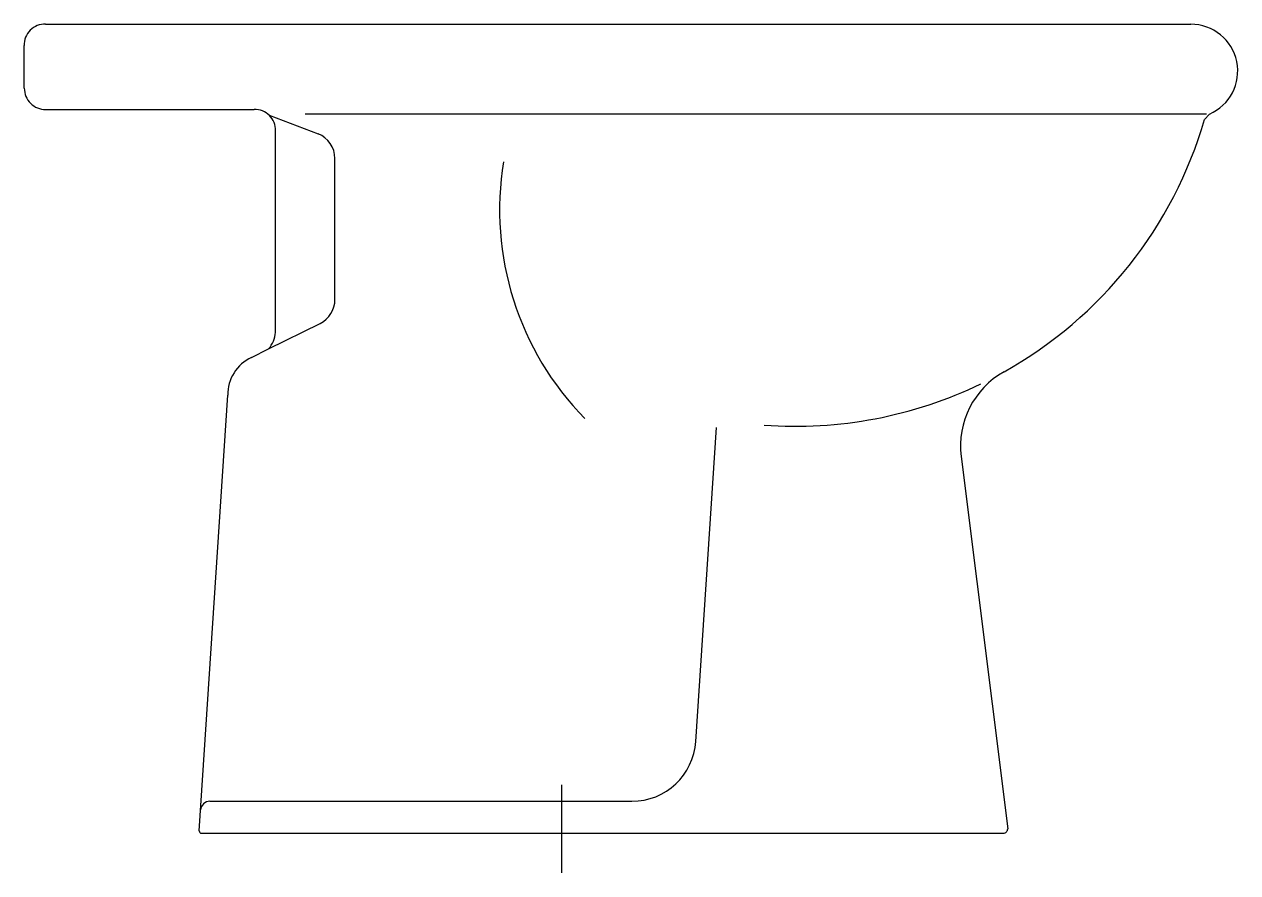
# Model space of a CAD drawing. Extents: x -1124.172 to -1123.602, y 909.869 to 910.268.
import ezdxf

# ---------------------------------------------------------------- set-up
doc = ezdxf.new("R2010")
doc.units = 0
doc.header["$LTSCALE"] = 0.2
doc.header["$MEASUREMENT"] = 0
doc.linetypes.add('AXES', pattern=[0.54, 0.3, -0.08, 0.08, -0.08])
doc.linetypes.add('CONTINU', pattern=[0])
doc.layers.get('0').update_dxf_attribs({"linetype": 'CONTINUOUS'})
doc.layers.add('DECA_EIXOS', color=5, linetype='AXES')

msp = doc.modelspace()

# ---------------------------------------------------------------- linework, layer by layer
at = {"linetype": 'CONTINUOUS'}
for p, q in [((-1123.615, 910.22563), (-1123.61727, 910.22308)), ((-1124.06502, 910.11132), (-1124.05699, 910.1153))]:
    msp.add_line(p, q, dxfattribs=at)
at = {"linetype": 'CONTINU'}
for points in [[(-1124.16176, 910.26782, 0.445737), (-1124.17176, 910.25782)], [(-1123.615, 910.22563, 0.816965), (-1123.62375, 910.26782)], [(-1124.17176, 910.23782, 0.420977), (-1124.16176, 910.22782)], [(-1124.05376, 910.21782, 0.432463), (-1124.06376, 910.22782)], [(-1123.71148, 910.10457, 0.196546), (-1123.61727, 910.22308)], [(-1124.02582, 910.20475, 0.308327), (-1124.03375, 910.21638)], [(-1123.94664, 910.20326, 0.238906), (-1123.90843, 910.0826)], [(-1124.03277, 910.12732, 0.284901), (-1124.02582, 910.13852)], [(-1124.05699, 910.1153, 0.162014), (-1124.05376, 910.12311)], [(-1124.06502, 910.11132, 0.298506), (-1124.07613, 910.09354)], [(-1123.71148, 910.10457, 0.305423), (-1123.73161, 910.06472)], [(-1123.82409, 910.07957, 0.131652), (-1123.72238, 910.09889)], [(-1123.88632, 909.90282, 0.396877), (-1123.85631, 909.93096)], [(-1124.08461, 909.90282, 0.395139), (-1124.08891, 909.89879)], [(-1124.08956, 909.88889, 0.433574), (-1124.08856, 909.88782)], [(-1123.71176, 909.88782, 0.414314), (-1123.70976, 909.88982)]]:
    msp.add_lwpolyline(points, format="xyb", dxfattribs=at)
for points in [[(-1124.16176, 910.26782), (-1123.62375, 910.26782)], [(-1124.17176, 910.23782), (-1124.17176, 910.25782)], [(-1124.16176, 910.22782), (-1124.06376, 910.22782)], [(-1124.05678, 910.22516), (-1124.03375, 910.21638)], [(-1124.03977, 910.22582), (-1123.61638, 910.22582)], [(-1124.05376, 910.12311), (-1124.05376, 910.21782)], [(-1124.02582, 910.13852), (-1124.02582, 910.20475)], [(-1124.05699, 910.1153), (-1124.03277, 910.12732)], [(-1124.08956, 909.88889), (-1124.07613, 910.09354)], [(-1123.85631, 909.93096), (-1123.84663, 910.07848)], [(-1123.73161, 910.06472), (-1123.70976, 909.88982)], [(-1124.08461, 909.90282), (-1123.88632, 909.90282)], [(-1124.08856, 909.88782), (-1123.71176, 909.88782)]]:
    msp.add_lwpolyline(points, dxfattribs=at)
at = {"layer": 'DECA_EIXOS'}
msp.add_lwpolyline([(-1123.91927, 909.86924), (-1123.91927, 909.9105)], dxfattribs=at)

doc.saveas('drawing.dxf')
